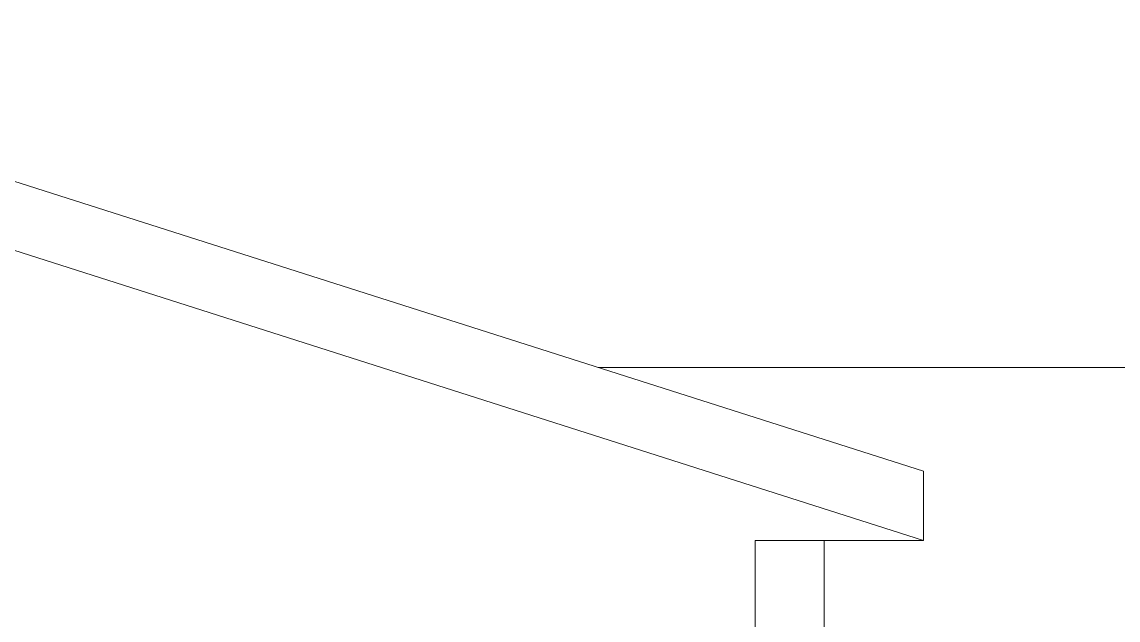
# Model space of a CAD drawing. Header units: millimetres. Extents: x 100 to 1590, y 100 to 694.
# Drawn here: x 1441.7 to 1471.43, y 563.58 to 579.8 of the extents above; entities that cross this region are included whole.
import ezdxf

# ---------------------------------------------------------------- set-up
doc = ezdxf.new("R2010")
doc.units = ezdxf.units.MM
doc.layers.add('PAREDE', color=7, linetype='Continuous', lineweight=9)

msp = doc.modelspace()

# ---------------------------------------------------------------- linework, layer by layer
at = {"layer": 'PAREDE'}
for p, q in [((1466.156, 567.615), (1427.934, 579.802)), ((1466.156, 565.74), (1427.934, 577.927)), ((1560.965, 570.427), (1457.335, 570.427)), ((1466.156, 565.74), (1466.156, 567.615)), ((1463.465, 565.74), (1461.59, 565.74)), ((1461.59, 565.74), (1461.59, 546.99)), ((1463.465, 546.99), (1463.465, 565.74)), ((1463.465, 565.74), (1466.156, 565.74))]:
    msp.add_line(p, q, dxfattribs=at)

doc.saveas('drawing.dxf')
